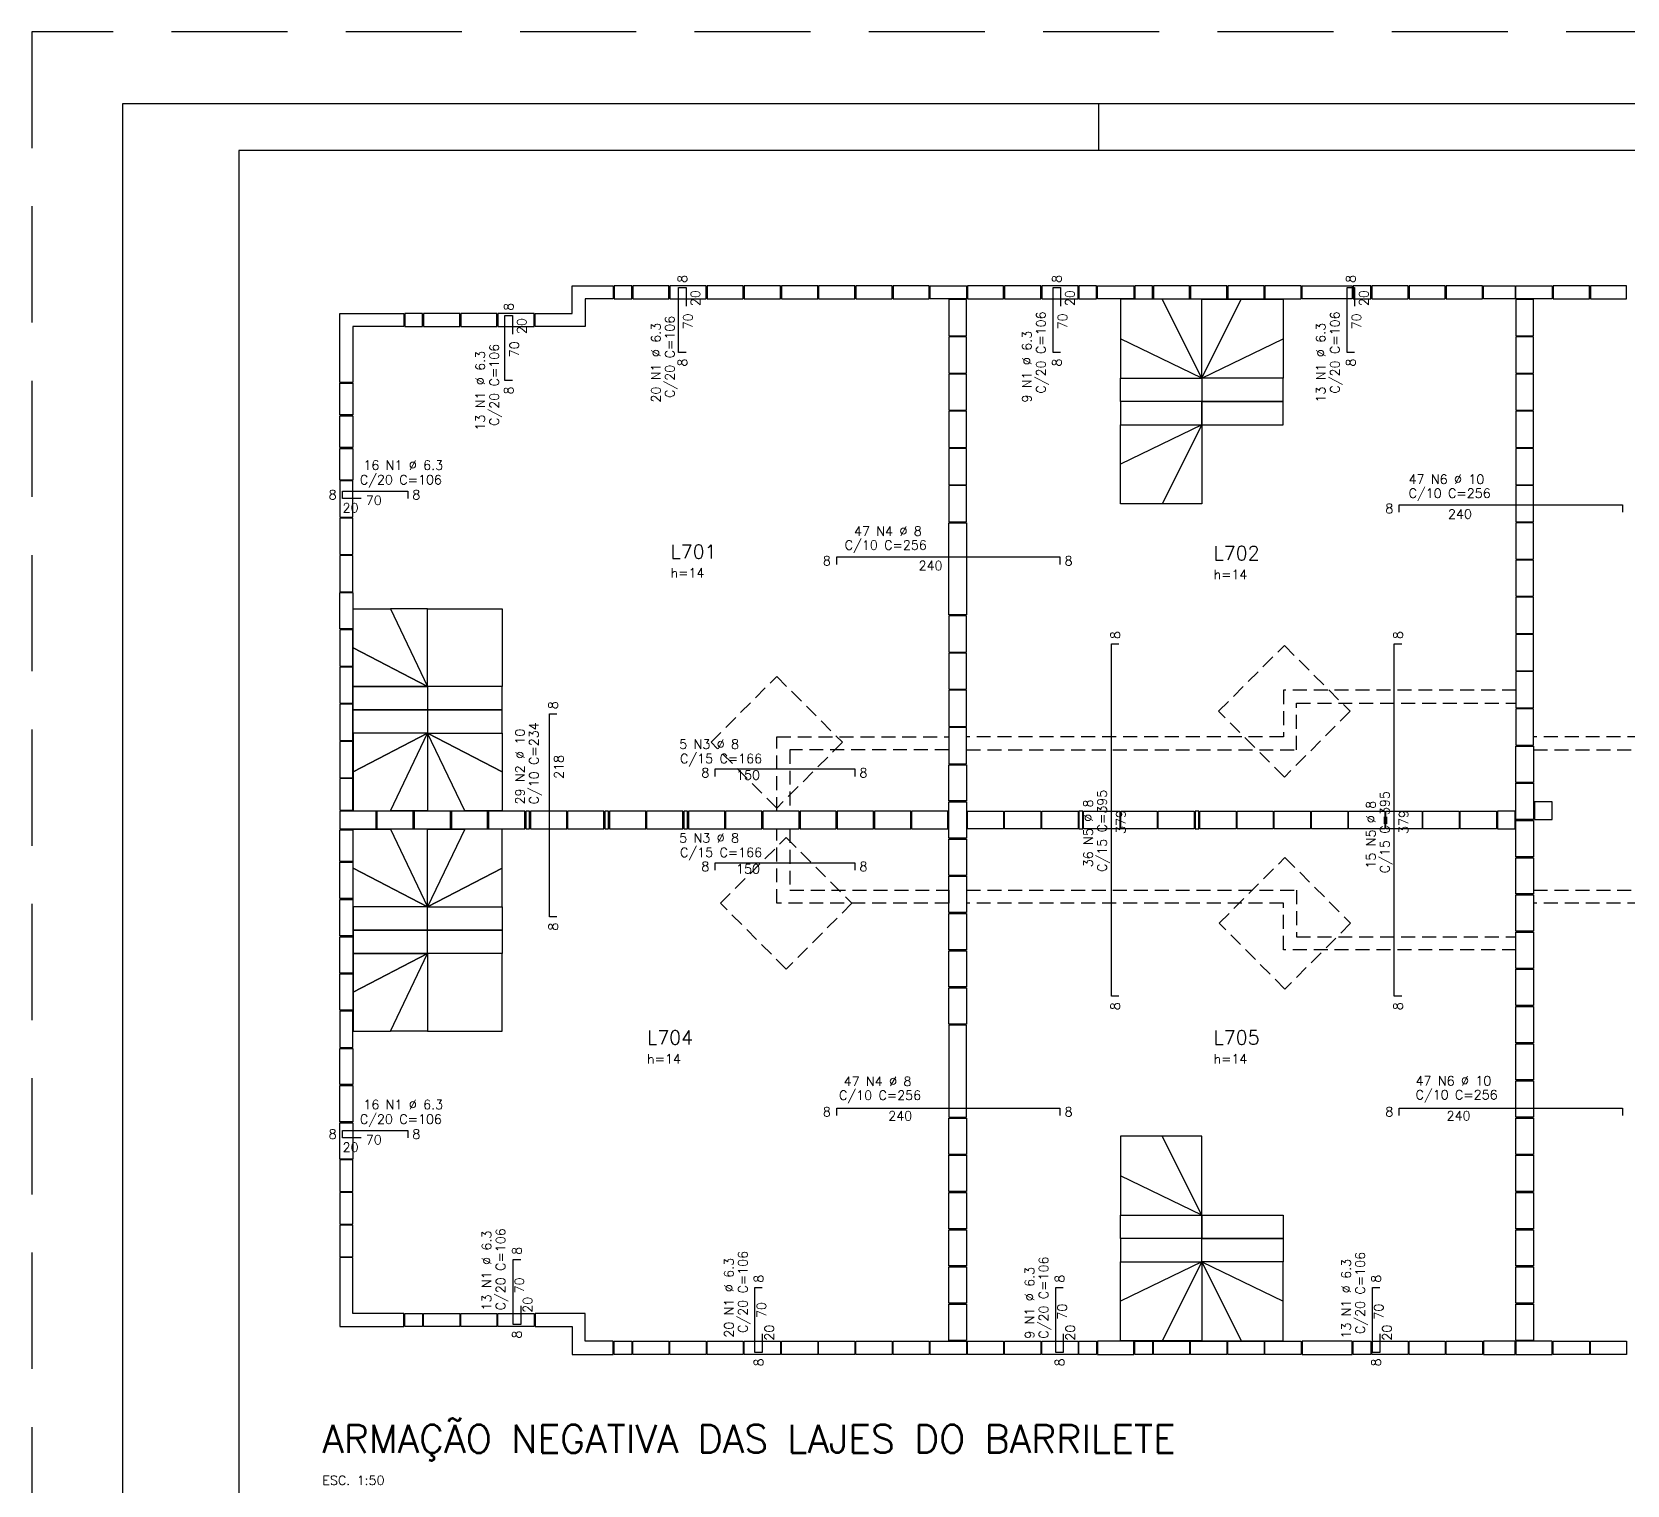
# Model space of a CAD drawing. Extents: x -1.9 to 86, y -1.5 to 61.
# Drawn here: x -1.95 to 32.36, y 29.7 to 60.95 of the extents above; entities that cross this region are included whole.
import ezdxf

# ---------------------------------------------------------------- set-up
doc = ezdxf.new("R2010")
doc.units = 0
doc.header["$MEASUREMENT"] = 0
doc.linetypes.add('ESTILO_TQS_0001', pattern=[0.45, 0.3, -0.15])
doc.linetypes.add('HIDDEN', pattern=[0.375, 0.25, -0.125])
doc.layers.get('0').update_dxf_attribs({"linetype": 'CONTINUOUS'})
doc.layers.get('Defpoints').update_dxf_attribs({"linetype": 'CONTINUOUS'})
for name, color, linetype in [('ARQ_FOLHA', 7, 'CONTINUOUS'), ('PENA_01', 1, 'CONTINUOUS'), ('PENA_02', 2, 'CONTINUOUS'), ('PENA_03', 3, 'CONTINUOUS'), ('PENA_05', 5, 'CONTINUOUS'), ('PENA_06', 6, 'CONTINUOUS'), ('PENA_09', 254, 'CONTINUOUS')]:
    doc.layers.add(name, color=color, linetype=linetype)
doc.styles.get("Standard").update_dxf_attribs({"font": 'ROMANS.SHX'})

# ---------------------------------------------------------------- blocks, each defined once
blk = doc.blocks.new('FOLHA A1 - 841 X 594')
at = {"layer": 'ARQ_FOLHA', "color": 1}
blk.add_line((-631, 584), (-631, 594), dxfattribs=at)
for points in [[(-841, 0), (0, 0), (0, 594), (-841, 594)], [(-816, 10), (-10, 10), (-10, 584), (-816, 584)]]:
    blk.add_lwpolyline(points, close=True, dxfattribs=at)
at = {"layer": 'Defpoints', "color": 8, "linetype": 'HIDDEN', "ltscale": 100}
blk.add_lwpolyline([(-860.5, 609.5), (-860.5, -15.5), (19.5, -15.5), (19.5, 609.5)], close=True, dxfattribs=at)
blk = doc.blocks.new('*U24')
blk.add_blockref('FOLHA A1 - 841 X 594', (0, 0))

msp = doc.modelspace()

# ---------------------------------------------------------------- linework, layer by layer
at = {"layer": 'PENA_01', "linetype": 'Continuous'}
for points in [[(10.573, 55.216), (10.953, 55.216), (10.953, 55.496), (10.573, 55.496), (10.573, 55.216)], [(10.973, 55.216), (11.753, 55.216), (11.753, 55.496), (10.973, 55.496), (10.973, 55.216)], [(11.773, 55.216), (12.553, 55.216), (12.553, 55.496), (11.773, 55.496), (11.773, 55.216)], [(12.573, 55.216), (13.353, 55.216), (13.353, 55.496), (12.573, 55.496), (12.573, 55.216)], [(13.373, 55.216), (14.153, 55.216), (14.153, 55.496), (13.373, 55.496), (13.373, 55.216)], [(14.173, 55.216), (14.953, 55.216), (14.953, 55.496), (14.173, 55.496), (14.173, 55.216)], [(14.973, 55.216), (15.753, 55.216), (15.753, 55.496), (14.973, 55.496), (14.973, 55.216)], [(15.773, 55.216), (16.553, 55.216), (16.553, 55.496), (15.773, 55.496), (15.773, 55.216)], [(16.573, 55.216), (17.353, 55.216), (17.353, 55.496), (16.573, 55.496), (16.573, 55.216)], [(18.173, 55.216), (18.953, 55.216), (18.953, 55.496), (18.173, 55.496), (18.173, 55.216)], [(18.973, 55.216), (19.753, 55.216), (19.753, 55.496), (18.973, 55.496), (18.973, 55.216)], [(19.773, 55.216), (20.553, 55.216), (20.553, 55.496), (19.773, 55.496), (19.773, 55.216)], [(20.573, 55.216), (20.953, 55.216), (20.953, 55.496), (20.573, 55.496), (20.573, 55.216)], [(21.773, 55.216), (22.153, 55.216), (22.153, 55.496), (21.773, 55.496), (21.773, 55.216)], [(22.173, 55.216), (22.953, 55.216), (22.953, 55.496), (22.173, 55.496), (22.173, 55.216)], [(22.973, 55.216), (23.753, 55.216), (23.753, 55.496), (22.973, 55.496), (22.973, 55.216)], [(23.773, 55.216), (24.553, 55.216), (24.553, 55.496), (23.773, 55.496), (23.773, 55.216)], [(24.573, 55.216), (25.353, 55.216), (25.353, 55.496), (24.573, 55.496), (24.573, 55.216)], [(26.473, 55.216), (26.853, 55.216), (26.853, 55.496), (26.473, 55.496), (26.473, 55.216)], [(26.873, 55.216), (27.653, 55.216), (27.653, 55.496), (26.873, 55.496), (26.873, 55.216)], [(27.673, 55.216), (28.453, 55.216), (28.453, 55.496), (27.673, 55.496), (27.673, 55.216)], [(28.473, 55.216), (29.253, 55.216), (29.253, 55.496), (28.473, 55.496), (28.473, 55.216)], [(30.753, 55.216), (29.973, 55.216), (29.973, 55.496), (30.753, 55.496), (30.753, 55.216)], [(30.773, 55.216), (31.553, 55.216), (31.553, 55.496), (30.773, 55.496), (30.773, 55.216)], [(31.573, 55.216), (32.353, 55.216), (32.353, 55.496), (31.573, 55.496), (31.573, 55.216)], [(17.773, 55.196), (17.773, 54.416), (18.153, 54.416), (18.153, 55.196), (17.773, 55.196)], [(29.973, 55.196), (29.973, 54.416), (30.353, 54.416), (30.353, 55.196), (29.973, 55.196)], [(6.073, 54.616), (6.453, 54.616), (6.453, 54.896), (6.073, 54.896), (6.073, 54.616)], [(6.473, 54.616), (7.253, 54.616), (7.253, 54.896), (6.473, 54.896), (6.473, 54.616)], [(7.273, 54.616), (8.053, 54.616), (8.053, 54.896), (7.273, 54.896), (7.273, 54.616)], [(8.073, 54.616), (8.853, 54.616), (8.853, 54.896), (8.073, 54.896), (8.073, 54.616)], [(17.773, 54.396), (17.773, 53.616), (18.153, 53.616), (18.153, 54.396), (17.773, 54.396)], [(29.973, 54.396), (29.973, 53.616), (30.353, 53.616), (30.353, 54.396), (29.973, 54.396)], [(17.773, 53.596), (17.773, 52.816), (18.153, 52.816), (18.153, 53.596), (17.773, 53.596)], [(29.973, 53.596), (29.973, 52.816), (30.353, 52.816), (30.353, 53.596), (29.973, 53.596)], [(4.953, 53.396), (4.953, 52.716), (4.673, 52.716), (4.673, 53.396), (4.953, 53.396)], [(4.953, 52.696), (4.953, 52.016), (4.673, 52.016), (4.673, 52.696), (4.953, 52.696)], [(17.773, 52.796), (17.773, 52.016), (18.153, 52.016), (18.153, 52.796), (17.773, 52.796)], [(29.973, 52.796), (29.973, 52.016), (30.353, 52.016), (30.353, 52.796), (29.973, 52.796)], [(4.953, 51.996), (4.953, 51.316), (4.673, 51.316), (4.673, 51.996), (4.953, 51.996)], [(17.773, 51.996), (17.773, 51.216), (18.153, 51.216), (18.153, 51.996), (17.773, 51.996)], [(29.973, 51.996), (29.973, 51.216), (30.353, 51.216), (30.353, 51.996), (29.973, 51.996)], [(4.673, 51.296), (4.673, 50.516), (4.953, 50.516), (4.953, 51.296), (4.673, 51.296)], [(17.773, 51.196), (17.773, 50.416), (18.153, 50.416), (18.153, 51.196), (17.773, 51.196)], [(29.973, 51.196), (29.973, 50.416), (30.353, 50.416), (30.353, 51.196), (29.973, 51.196)], [(4.673, 50.496), (4.673, 49.716), (4.953, 49.716), (4.953, 50.496), (4.673, 50.496)], [(29.973, 50.396), (29.973, 49.616), (30.353, 49.616), (30.353, 50.396), (29.973, 50.396)], [(4.673, 49.696), (4.673, 48.916), (4.953, 48.916), (4.953, 49.696), (4.673, 49.696)], [(29.973, 49.596), (29.973, 48.816), (30.353, 48.816), (30.353, 49.596), (29.973, 49.596)], [(29.973, 48.796), (29.973, 48.016), (30.353, 48.016), (30.353, 48.796), (29.973, 48.796)], [(17.773, 48.396), (17.773, 47.616), (18.153, 47.616), (18.153, 48.396), (17.773, 48.396)], [(4.673, 48.096), (4.673, 47.316), (4.953, 47.316), (4.953, 48.096), (4.673, 48.096)], [(29.973, 47.996), (29.973, 47.216), (30.353, 47.216), (30.353, 47.996), (29.973, 47.996)], [(17.773, 47.596), (17.773, 46.816), (18.153, 46.816), (18.153, 47.596), (17.773, 47.596)], [(4.673, 47.296), (4.673, 46.516), (4.953, 46.516), (4.953, 47.296), (4.673, 47.296)], [(29.973, 47.196), (29.973, 46.416), (30.353, 46.416), (30.353, 47.196), (29.973, 47.196)], [(17.773, 46.796), (17.773, 46.016), (18.153, 46.016), (18.153, 46.796), (17.773, 46.796)], [(4.673, 46.496), (4.673, 45.716), (4.953, 45.716), (4.953, 46.496), (4.673, 46.496)], [(29.973, 46.396), (29.973, 45.616), (30.353, 45.616), (30.353, 46.396), (29.973, 46.396)], [(17.773, 45.996), (17.773, 45.216), (18.153, 45.216), (18.153, 45.996), (17.773, 45.996)], [(4.673, 45.696), (4.673, 44.916), (4.953, 44.916), (4.953, 45.696), (4.673, 45.696)], [(4.673, 44.896), (4.673, 44.216), (4.953, 44.216), (4.953, 44.896), (4.673, 44.896)], [(4.673, 43.816), (5.453, 43.816), (5.453, 44.196), (4.673, 44.196), (4.673, 43.816)], [(5.473, 43.816), (6.253, 43.816), (6.253, 44.196), (5.473, 44.196), (5.473, 43.816)], [(6.273, 43.816), (7.053, 43.816), (7.053, 44.196), (6.273, 44.196), (6.273, 43.816)], [(7.073, 43.816), (7.853, 43.816), (7.853, 44.196), (7.073, 44.196), (7.073, 43.816)], [(7.873, 43.816), (8.653, 43.816), (8.653, 44.196), (7.873, 44.196), (7.873, 43.816)], [(8.753, 44.196), (8.673, 44.196), (8.673, 43.816), (8.753, 43.816), (8.753, 44.196)], [(8.773, 43.816), (9.553, 43.816), (9.553, 44.196), (8.773, 44.196), (8.773, 43.816)], [(9.573, 43.816), (10.353, 43.816), (10.353, 44.196), (9.573, 44.196), (9.573, 43.816)], [(10.453, 44.196), (10.373, 44.196), (10.373, 43.816), (10.453, 43.816), (10.453, 44.196)], [(10.473, 43.816), (11.253, 43.816), (11.253, 44.196), (10.473, 44.196), (10.473, 43.816)], [(11.273, 43.816), (12.053, 43.816), (12.053, 44.196), (11.273, 44.196), (11.273, 43.816)], [(12.153, 44.196), (12.073, 44.196), (12.073, 43.816), (12.153, 43.816), (12.153, 44.196)], [(12.173, 43.816), (12.953, 43.816), (12.953, 44.196), (12.173, 44.196), (12.173, 43.816)], [(12.973, 43.816), (13.753, 43.816), (13.753, 44.196), (12.973, 44.196), (12.973, 43.816)], [(13.773, 43.816), (14.553, 43.816), (14.553, 44.196), (13.773, 44.196), (13.773, 43.816)], [(4.673, 43.117), (4.673, 43.797), (4.953, 43.797), (4.953, 43.117), (4.673, 43.117)], [(4.673, 42.316), (4.673, 43.096), (4.953, 43.096), (4.953, 42.316), (4.673, 42.316)], [(4.673, 41.516), (4.673, 42.296), (4.953, 42.296), (4.953, 41.516), (4.673, 41.516)], [(29.973, 41.616), (29.973, 42.396), (30.353, 42.396), (30.353, 41.616), (29.973, 41.616)], [(17.773, 41.216), (17.773, 41.996), (18.153, 41.996), (18.153, 41.216), (17.773, 41.216)], [(29.973, 40.816), (29.973, 41.596), (30.353, 41.596), (30.353, 40.816), (29.973, 40.816)], [(4.673, 40.716), (4.673, 41.496), (4.953, 41.496), (4.953, 40.716), (4.673, 40.716)], [(17.773, 40.416), (17.773, 41.196), (18.153, 41.196), (18.153, 40.416), (17.773, 40.416)], [(4.673, 39.916), (4.673, 40.696), (4.953, 40.696), (4.953, 39.916), (4.673, 39.916)], [(29.973, 40.016), (29.973, 40.796), (30.353, 40.796), (30.353, 40.016), (29.973, 40.016)], [(17.773, 39.616), (17.773, 40.396), (18.153, 40.396), (18.153, 39.616), (17.773, 39.616)], [(29.973, 39.216), (29.973, 39.996), (30.353, 39.996), (30.353, 39.216), (29.973, 39.216)], [(29.973, 38.416), (29.973, 39.196), (30.353, 39.196), (30.353, 38.416), (29.973, 38.416)], [(4.673, 38.316), (4.673, 39.096), (4.953, 39.096), (4.953, 38.316), (4.673, 38.316)], [(4.673, 37.516), (4.673, 38.296), (4.953, 38.296), (4.953, 37.516), (4.673, 37.516)], [(29.973, 37.616), (29.973, 38.396), (30.353, 38.396), (30.353, 37.616), (29.973, 37.616)], [(4.673, 36.716), (4.673, 37.496), (4.953, 37.496), (4.953, 36.716), (4.673, 36.716)], [(17.773, 36.816), (17.773, 37.596), (18.153, 37.596), (18.153, 36.816), (17.773, 36.816)], [(29.973, 36.816), (29.973, 37.596), (30.353, 37.596), (30.353, 36.816), (29.973, 36.816)], [(17.773, 36.016), (17.773, 36.796), (18.153, 36.796), (18.153, 36.016), (17.773, 36.016)], [(29.973, 36.016), (29.973, 36.796), (30.353, 36.796), (30.353, 36.016), (29.973, 36.016)], [(4.953, 36.016), (4.953, 36.696), (4.673, 36.696), (4.673, 36.016), (4.953, 36.016)], [(4.953, 35.316), (4.953, 35.996), (4.673, 35.996), (4.673, 35.316), (4.953, 35.316)], [(17.773, 35.216), (17.773, 35.996), (18.153, 35.996), (18.153, 35.216), (17.773, 35.216)], [(29.973, 35.216), (29.973, 35.996), (30.353, 35.996), (30.353, 35.216), (29.973, 35.216)], [(4.953, 34.616), (4.953, 35.296), (4.673, 35.296), (4.673, 34.616), (4.953, 34.616)], [(17.773, 34.416), (17.773, 35.196), (18.153, 35.196), (18.153, 34.416), (17.773, 34.416)], [(29.973, 34.416), (29.973, 35.196), (30.353, 35.196), (30.353, 34.416), (29.973, 34.416)], [(17.773, 33.616), (17.773, 34.396), (18.153, 34.396), (18.153, 33.616), (17.773, 33.616)], [(29.973, 33.616), (29.973, 34.396), (30.353, 34.396), (30.353, 33.616), (29.973, 33.616)], [(6.073, 33.396), (6.453, 33.396), (6.453, 33.116), (6.073, 33.116), (6.073, 33.396)], [(6.473, 33.396), (7.253, 33.396), (7.253, 33.116), (6.473, 33.116), (6.473, 33.396)], [(7.273, 33.396), (8.053, 33.396), (8.053, 33.116), (7.273, 33.116), (7.273, 33.396)], [(8.073, 33.396), (8.853, 33.396), (8.853, 33.116), (8.073, 33.116), (8.073, 33.396)], [(17.773, 32.816), (17.773, 33.596), (18.153, 33.596), (18.153, 32.816), (17.773, 32.816)], [(29.973, 32.816), (29.973, 33.596), (30.353, 33.596), (30.353, 32.816), (29.973, 32.816)], [(10.573, 32.796), (10.953, 32.796), (10.953, 32.516), (10.573, 32.516), (10.573, 32.796)], [(10.973, 32.796), (11.753, 32.796), (11.753, 32.516), (10.973, 32.516), (10.973, 32.796)], [(11.773, 32.796), (12.553, 32.796), (12.553, 32.516), (11.773, 32.516), (11.773, 32.796)], [(12.573, 32.796), (13.353, 32.796), (13.353, 32.516), (12.573, 32.516), (12.573, 32.796)], [(13.373, 32.796), (14.153, 32.796), (14.153, 32.516), (13.373, 32.516), (13.373, 32.796)], [(14.173, 32.796), (14.953, 32.796), (14.953, 32.516), (14.173, 32.516), (14.173, 32.796)], [(14.973, 32.796), (15.753, 32.796), (15.753, 32.516), (14.973, 32.516), (14.973, 32.796)], [(15.773, 32.796), (16.553, 32.796), (16.553, 32.516), (15.773, 32.516), (15.773, 32.796)], [(16.573, 32.796), (17.353, 32.796), (17.353, 32.516), (16.573, 32.516), (16.573, 32.796)], [(18.173, 32.796), (18.953, 32.796), (18.953, 32.516), (18.173, 32.516), (18.173, 32.796)], [(18.973, 32.796), (19.753, 32.796), (19.753, 32.516), (18.973, 32.516), (18.973, 32.796)], [(19.773, 32.796), (20.553, 32.796), (20.553, 32.516), (19.773, 32.516), (19.773, 32.796)], [(20.573, 32.796), (20.953, 32.796), (20.953, 32.516), (20.573, 32.516), (20.573, 32.796)], [(21.773, 32.796), (22.153, 32.796), (22.153, 32.516), (21.773, 32.516), (21.773, 32.796)], [(22.173, 32.796), (22.953, 32.796), (22.953, 32.516), (22.173, 32.516), (22.173, 32.796)], [(22.973, 32.796), (23.753, 32.796), (23.753, 32.516), (22.973, 32.516), (22.973, 32.796)], [(23.773, 32.796), (24.553, 32.796), (24.553, 32.516), (23.773, 32.516), (23.773, 32.796)], [(24.573, 32.796), (25.353, 32.796), (25.353, 32.516), (24.573, 32.516), (24.573, 32.796)], [(26.473, 32.796), (26.853, 32.796), (26.853, 32.516), (26.473, 32.516), (26.473, 32.796)], [(26.873, 32.796), (27.653, 32.796), (27.653, 32.516), (26.873, 32.516), (26.873, 32.796)], [(27.673, 32.796), (28.453, 32.796), (28.453, 32.516), (27.673, 32.516), (27.673, 32.796)], [(28.473, 32.796), (29.253, 32.796), (29.253, 32.516), (28.473, 32.516), (28.473, 32.796)], [(30.753, 32.796), (29.973, 32.796), (29.973, 32.516), (30.753, 32.516), (30.753, 32.796)], [(30.773, 32.796), (31.553, 32.796), (31.553, 32.516), (30.773, 32.516), (30.773, 32.796)], [(31.573, 32.796), (32.353, 32.796), (32.353, 32.516), (31.573, 32.516), (31.573, 32.796)]]:
    msp.add_lwpolyline(points, dxfattribs=at)
at = {"layer": 'PENA_01', "linetype": 'ESTILO_TQS_0001'}
for points in [[(23.576, 46.345), (24.991, 47.759), (26.405, 46.345), (24.991, 44.93), (23.576, 46.345)], [(12.658, 45.678), (14.072, 47.092), (15.486, 45.678), (14.072, 44.264), (12.658, 45.678)], [(29.973, 46.796), (24.973, 46.796), (24.973, 45.796), (18.153, 45.796)], [(30.353, 45.516), (37.453, 45.516), (37.453, 46.516), (42.173, 46.516), (42.173, 46.796), (37.173, 46.796), (37.173, 45.796), (30.353, 45.796)], [(18.153, 45.516), (25.253, 45.516), (25.253, 46.516), (29.973, 46.516)], [(14.073, 44.196), (14.073, 45.796), (17.773, 45.796), (17.773, 45.516), (14.353, 45.516), (14.353, 44.196)], [(12.861, 42.215), (14.275, 43.629), (15.69, 42.215), (14.275, 40.801), (12.861, 42.215)], [(14.353, 43.816), (14.353, 42.496), (17.773, 42.496), (17.773, 42.216), (14.073, 42.216), (14.073, 43.816)], [(23.589, 41.786), (25.003, 43.2), (26.417, 41.786), (25.003, 40.372), (23.589, 41.786)], [(18.153, 42.496), (25.253, 42.496), (25.253, 41.496), (29.973, 41.496)], [(29.973, 41.216), (24.973, 41.216), (24.973, 42.216), (18.153, 42.216)], [(30.353, 42.496), (37.453, 42.496), (37.453, 41.496), (42.173, 41.496)], [(42.173, 41.216), (37.173, 41.216), (37.173, 42.216), (30.353, 42.216)]]:
    msp.add_lwpolyline(points, dxfattribs=at)
at = {"layer": 'PENA_02', "linetype": 'Continuous'}
for points in [[(8.873, 54.896), (9.673, 54.896), (9.673, 55.496), (10.553, 55.496), (10.553, 55.216), (9.953, 55.216), (9.953, 54.616), (8.873, 54.616), (8.873, 54.896)], [(17.373, 55.496), (18.153, 55.496), (18.153, 55.216), (17.373, 55.216), (17.373, 55.496)], [(20.973, 55.496), (21.753, 55.496), (21.753, 55.216), (20.973, 55.216), (20.973, 55.496)], [(25.373, 55.496), (26.453, 55.496), (26.453, 55.216), (25.373, 55.216), (25.373, 55.496)], [(29.273, 55.496), (29.953, 55.496), (29.953, 55.216), (29.273, 55.216), (29.273, 55.496)], [(4.673, 54.896), (6.053, 54.896), (6.053, 54.616), (4.953, 54.616), (4.953, 53.416), (4.673, 53.416), (4.673, 54.896)], [(17.773, 48.416), (17.773, 50.396), (18.153, 50.396), (18.153, 48.416), (17.773, 48.416)], [(4.673, 48.116), (4.673, 48.896), (4.953, 48.896), (4.953, 48.116), (4.673, 48.116)], [(4.673, 39.896), (4.673, 39.116), (4.953, 39.116), (4.953, 39.896), (4.673, 39.896)], [(17.773, 39.596), (17.773, 37.616), (18.153, 37.616), (18.153, 39.596), (17.773, 39.596)], [(4.673, 33.116), (6.053, 33.116), (6.053, 33.396), (4.953, 33.396), (4.953, 34.596), (4.673, 34.596), (4.673, 33.116)], [(8.873, 33.116), (9.673, 33.116), (9.673, 32.516), (10.553, 32.516), (10.553, 32.796), (9.953, 32.796), (9.953, 33.396), (8.873, 33.396), (8.873, 33.116)], [(17.373, 32.796), (18.153, 32.796), (18.153, 32.516), (17.373, 32.516), (17.373, 32.796)], [(20.973, 32.516), (21.753, 32.516), (21.753, 32.796), (20.973, 32.796), (20.973, 32.516)], [(25.373, 32.516), (26.453, 32.516), (26.453, 32.796), (25.373, 32.796), (25.373, 32.516)], [(29.273, 32.516), (29.953, 32.516), (29.953, 32.796), (29.273, 32.796), (29.273, 32.516)]]:
    msp.add_lwpolyline(points, dxfattribs=at)
at = {"layer": 'PENA_03', "linetype": 'Continuous'}
for points in [[(21.463, 53.506), (23.213, 53.506), (23.213, 55.206), (21.463, 55.206), (21.463, 53.506)], [(23.213, 53.506), (22.363, 55.206)], [(23.213, 53.506), (24.063, 55.206)], [(24.963, 53.506), (23.213, 53.506), (23.213, 55.206), (24.963, 55.206), (24.963, 53.506)], [(23.213, 53.506), (21.463, 54.356)], [(23.213, 53.506), (24.963, 54.356)], [(23.213, 53.006), (21.463, 53.006), (21.463, 53.506), (23.213, 53.506), (23.213, 53.006)], [(23.213, 53.006), (24.963, 53.006), (24.963, 53.506), (23.213, 53.506), (23.213, 53.006)], [(21.463, 52.506), (23.213, 52.506), (23.213, 53.006), (21.463, 53.006), (21.463, 52.506)], [(23.213, 52.506), (24.963, 52.506), (24.963, 53.006), (23.213, 53.006), (23.213, 52.506)], [(23.213, 52.506), (21.463, 51.656)], [(21.463, 52.506), (23.213, 52.506), (23.213, 50.806), (21.463, 50.806), (21.463, 52.506)], [(23.213, 52.506), (22.363, 50.806)], [(6.563, 46.876), (4.963, 47.711), (4.963, 48.546), (5.763, 48.546), (6.563, 46.876)], [(6.563, 46.876), (6.563, 48.546), (5.763, 48.546), (6.563, 46.876)], [(8.163, 46.876), (6.563, 46.876), (6.563, 48.546), (8.163, 48.546), (8.163, 46.876)], [(6.563, 46.876), (4.963, 46.876), (4.963, 47.711), (6.563, 46.876)], [(6.563, 46.376), (4.963, 46.376), (4.963, 46.876), (6.563, 46.876), (6.563, 46.376)], [(6.563, 46.376), (8.163, 46.376), (8.163, 46.876), (6.563, 46.876), (6.563, 46.376)], [(6.563, 45.876), (4.963, 45.876), (4.963, 46.376), (6.563, 46.376), (6.563, 45.876)], [(6.563, 45.876), (8.163, 45.876), (8.163, 46.376), (6.563, 46.376), (6.563, 45.876)], [(6.563, 45.876), (4.963, 45.041), (4.963, 44.206), (5.763, 44.206), (6.563, 45.876)], [(6.563, 45.876), (4.963, 45.876), (4.963, 45.041), (6.563, 45.876)], [(6.563, 45.876), (6.563, 44.206), (5.763, 44.206), (6.563, 45.876)], [(6.563, 45.876), (8.163, 45.041), (8.163, 44.206), (7.363, 44.206), (6.563, 45.876)], [(6.563, 45.876), (8.163, 45.876), (8.163, 45.041), (6.563, 45.876)], [(6.563, 45.876), (6.563, 44.206), (7.363, 44.206), (6.563, 45.876)], [(6.563, 42.136), (4.963, 42.971), (4.963, 43.806), (5.763, 43.806), (6.563, 42.136)], [(6.563, 42.136), (6.563, 43.806), (5.763, 43.806), (6.563, 42.136)], [(6.563, 42.136), (8.163, 42.971), (8.163, 43.806), (7.363, 43.806), (6.563, 42.136)], [(6.563, 42.136), (6.563, 43.806), (7.363, 43.806), (6.563, 42.136)], [(6.563, 42.136), (4.963, 42.136), (4.963, 42.971), (6.563, 42.136)], [(6.563, 42.136), (8.163, 42.136), (8.163, 42.971), (6.563, 42.136)], [(6.563, 42.136), (4.963, 42.136), (4.963, 41.636), (6.563, 41.636), (6.563, 42.136)], [(6.563, 42.136), (8.163, 42.136), (8.163, 41.636), (6.563, 41.636), (6.563, 42.136)], [(6.563, 41.636), (4.963, 41.636), (4.963, 41.136), (6.563, 41.136), (6.563, 41.636)], [(6.563, 41.636), (8.163, 41.636), (8.163, 41.136), (6.563, 41.136), (6.563, 41.636)], [(6.563, 41.136), (4.963, 41.136), (4.963, 40.301), (6.563, 41.136)], [(6.563, 41.136), (4.963, 40.301), (4.963, 39.466), (5.763, 39.466), (6.563, 41.136)], [(6.563, 41.136), (6.563, 39.466), (5.763, 39.466), (6.563, 41.136)], [(8.163, 41.136), (6.563, 41.136), (6.563, 39.466), (8.163, 39.466), (8.163, 41.136)], [(21.463, 35.506), (23.213, 35.506), (23.213, 37.206), (21.463, 37.206), (21.463, 35.506)], [(23.213, 35.506), (22.363, 37.206)], [(23.213, 35.506), (21.463, 36.356)], [(21.463, 35.506), (23.213, 35.506), (23.213, 35.006), (21.463, 35.006), (21.463, 35.506)], [(23.213, 35.506), (24.963, 35.506), (24.963, 35.006), (23.213, 35.006), (23.213, 35.506)], [(23.213, 35.006), (21.463, 35.006), (21.463, 34.506), (23.213, 34.506), (23.213, 35.006)], [(23.213, 35.006), (24.963, 35.006), (24.963, 34.506), (23.213, 34.506), (23.213, 35.006)], [(23.213, 34.506), (21.463, 33.656)], [(21.463, 34.506), (23.213, 34.506), (23.213, 32.806), (21.463, 32.806), (21.463, 34.506)], [(23.213, 34.506), (22.363, 32.806)], [(23.213, 34.506), (24.963, 33.656)], [(23.213, 34.506), (24.063, 32.806)], [(24.963, 34.506), (23.213, 34.506), (23.213, 32.806), (24.963, 32.806), (24.963, 34.506)]]:
    msp.add_lwpolyline(points, dxfattribs=at)
at = {"layer": 'PENA_05', "linetype": 'Continuous'}
for p, q in [((11.962, 54.056), (11.962, 55.456)), ((11.962, 55.456), (12.122, 55.456)), ((12.122, 55.456), (12.122, 55.056)), ((20.018, 54.056), (20.018, 55.456)), ((20.018, 55.456), (20.178, 55.456)), ((20.178, 55.456), (20.178, 55.056)), ((26.341, 54.056), (26.341, 55.456)), ((26.341, 55.456), (26.501, 55.456)), ((26.501, 55.456), (26.501, 55.056)), ((8.226, 53.456), (8.226, 54.856)), ((8.226, 54.856), (8.386, 54.856)), ((8.386, 54.856), (8.386, 54.456)), ((12.122, 54.056), (11.962, 54.056)), ((20.178, 54.056), (20.018, 54.056)), ((26.501, 54.056), (26.341, 54.056)), ((8.386, 53.456), (8.226, 53.456)), ((4.733, 50.92), (4.733, 51.08)), ((4.733, 51.08), (6.133, 51.08)), ((5.133, 50.92), (4.733, 50.92)), ((6.133, 51.08), (6.133, 50.92)), ((27.463, 50.625), (27.463, 50.785)), ((27.463, 50.785), (32.263, 50.785)), ((32.263, 50.785), (32.263, 50.625)), ((15.363, 49.502), (15.363, 49.662)), ((15.363, 49.662), (20.163, 49.662)), ((20.163, 49.662), (20.163, 49.502)), ((21.273, 40.216), (21.273, 47.796)), ((21.273, 47.796), (21.433, 47.796)), ((27.356, 40.216), (27.356, 47.796)), ((27.356, 47.796), (27.516, 47.796)), ((9.185, 41.926), (9.185, 46.286)), ((9.185, 46.286), (9.345, 46.286)), ((12.75, 44.943), (12.75, 45.103)), ((12.75, 45.103), (15.75, 45.103)), ((15.75, 45.103), (15.75, 44.943)), ((12.75, 42.926), (12.75, 43.086)), ((12.75, 43.086), (15.75, 43.086)), ((15.75, 43.086), (15.75, 42.926)), ((9.345, 41.926), (9.185, 41.926)), ((21.433, 40.216), (21.273, 40.216)), ((27.516, 40.216), (27.356, 40.216)), ((15.363, 37.653), (15.363, 37.813)), ((15.363, 37.813), (20.163, 37.813)), ((20.163, 37.813), (20.163, 37.653)), ((27.463, 37.653), (27.463, 37.813)), ((27.463, 37.813), (32.263, 37.813)), ((32.263, 37.813), (32.263, 37.653)), ((4.733, 37.17), (4.733, 37.33)), ((4.733, 37.33), (6.133, 37.33)), ((5.133, 37.17), (4.733, 37.17)), ((6.133, 37.33), (6.133, 37.17)), ((8.404, 33.156), (8.404, 34.556)), ((8.404, 34.556), (8.564, 34.556)), ((13.601, 32.556), (13.601, 33.956)), ((13.601, 33.956), (13.761, 33.956)), ((20.076, 32.556), (20.076, 33.956)), ((20.076, 33.956), (20.236, 33.956)), ((26.886, 32.556), (26.886, 33.956)), ((26.886, 33.956), (27.046, 33.956)), ((8.564, 33.556), (8.564, 33.156)), ((8.564, 33.156), (8.404, 33.156)), ((13.761, 32.956), (13.761, 32.556)), ((20.236, 32.956), (20.236, 32.556)), ((27.046, 32.956), (27.046, 32.556)), ((13.761, 32.556), (13.601, 32.556)), ((20.236, 32.556), (20.076, 32.556)), ((27.046, 32.556), (26.886, 32.556))]:
    msp.add_line(p, q, dxfattribs=at)
at = {"layer": 'PENA_09', "linetype": 'Continuous'}
for points in [[(29.973, 44.816), (29.973, 45.596), (30.353, 45.596), (30.353, 44.816), (29.973, 44.816)], [(17.773, 44.416), (17.773, 45.196), (18.153, 45.196), (18.153, 44.416), (17.773, 44.416)], [(29.973, 44.016), (29.973, 44.796), (30.353, 44.796), (30.353, 44.016), (29.973, 44.016)], [(17.773, 43.616), (17.773, 44.396), (18.153, 44.396), (18.153, 43.616), (17.773, 43.616)], [(30.373, 44.016), (30.753, 44.016), (30.753, 44.396), (30.373, 44.396), (30.373, 44.016)], [(14.573, 43.816), (15.353, 43.816), (15.353, 44.196), (14.573, 44.196), (14.573, 43.816)], [(15.373, 43.816), (16.153, 43.816), (16.153, 44.196), (15.373, 44.196), (15.373, 43.816)], [(16.173, 43.816), (16.953, 43.816), (16.953, 44.196), (16.173, 44.196), (16.173, 43.816)], [(16.973, 43.816), (17.753, 43.816), (17.753, 44.196), (16.973, 44.196), (16.973, 43.816)], [(18.953, 43.816), (18.173, 43.816), (18.173, 44.196), (18.953, 44.196), (18.953, 43.816)], [(19.753, 43.816), (18.973, 43.816), (18.973, 44.196), (19.753, 44.196), (19.753, 43.816)], [(20.553, 43.816), (19.773, 43.816), (19.773, 44.196), (20.553, 44.196), (20.553, 43.816)], [(20.653, 44.196), (20.573, 44.196), (20.573, 43.816), (20.653, 43.816), (20.653, 44.196)], [(21.453, 43.816), (20.673, 43.816), (20.673, 44.196), (21.453, 44.196), (21.453, 43.816)], [(22.253, 43.816), (21.473, 43.816), (21.473, 44.196), (22.253, 44.196), (22.253, 43.816)], [(23.053, 43.816), (22.273, 43.816), (22.273, 44.196), (23.053, 44.196), (23.053, 43.816)], [(23.153, 44.196), (23.073, 44.196), (23.073, 43.816), (23.153, 43.816), (23.153, 44.196)], [(23.953, 43.816), (23.173, 43.816), (23.173, 44.196), (23.953, 44.196), (23.953, 43.816)], [(24.753, 43.816), (23.973, 43.816), (23.973, 44.196), (24.753, 44.196), (24.753, 43.816)], [(25.553, 43.816), (24.773, 43.816), (24.773, 44.196), (25.553, 44.196), (25.553, 43.816)], [(26.353, 43.816), (25.573, 43.816), (25.573, 44.196), (26.353, 44.196), (26.353, 43.816)], [(27.153, 43.816), (26.373, 43.816), (26.373, 44.196), (27.153, 44.196), (27.153, 43.816)], [(27.953, 43.816), (27.173, 43.816), (27.173, 44.196), (27.953, 44.196), (27.953, 43.816)], [(28.753, 43.816), (27.973, 43.816), (27.973, 44.196), (28.753, 44.196), (28.753, 43.816)], [(29.553, 43.816), (28.773, 43.816), (28.773, 44.196), (29.553, 44.196), (29.553, 43.816)], [(29.573, 43.816), (29.953, 43.816), (29.953, 44.196), (29.573, 44.196), (29.573, 43.816)], [(29.973, 43.216), (29.973, 43.996), (30.353, 43.996), (30.353, 43.216), (29.973, 43.216)], [(17.773, 42.816), (17.773, 43.596), (18.153, 43.596), (18.153, 42.816), (17.773, 42.816)], [(29.973, 42.416), (29.973, 43.196), (30.353, 43.196), (30.353, 42.416), (29.973, 42.416)], [(17.773, 42.016), (17.773, 42.796), (18.153, 42.796), (18.153, 42.016), (17.773, 42.016)]]:
    msp.add_lwpolyline(points, dxfattribs=at)

# ---------------------------------------------------------------- block references
at = {"xscale": 0.09999999999999938, "yscale": 0.09999999999999938, "zscale": 0.09999999999999938}
msp.add_blockref('*U24', (84.1, 0.003), dxfattribs=at)

# ---------------------------------------------------------------- texts
at = {"layer": 'PENA_03', "linetype": 'Continuous'}
for s, p in [('8', (12.142, 55.556)), ('8', (20.198, 55.556)), ('8', (26.521, 55.556)), ('20', (12.422, 55.056)), ('20', (20.478, 55.056)), ('20', (26.801, 55.056)), ('8', (8.406, 54.956)), ('C/20 C=106', (19.855, 53.176)), ('C/20 C=106', (26.178, 53.176)), ('20', (8.686, 54.456)), ('20 N1 %%c 6.3', (11.572, 52.983)), ('C/20 C=106', (11.872, 53.083)), ('70', (12.262, 54.556)), ('70', (20.318, 54.556)), ('13 N1 %%c 6.3', (25.873, 52.982)), ('70', (26.641, 54.556)), ('C/20 C=106', (8.095, 52.48)), ('70', (8.526, 53.956)), ('9 N1 %%c 6.3', (19.551, 52.982)), ('13 N1 %%c 6.3', (7.795, 52.38)), ('8', (12.142, 53.756)), ('8', (20.198, 53.756)), ('8', (26.521, 53.756)), ('8', (8.406, 53.156)), ('8', (21.453, 47.896)), ('8', (27.536, 47.896)), ('8', (9.362, 46.388)), ('C/10 C=234', (8.949, 44.341)), ('29 N2 %%c 10', (8.649, 44.341)), ('218', (9.485, 44.89)), ('C/15 C=395', (21.17, 42.89)), ('36 N5 %%c 8', (20.87, 42.99)), ('15 N5 %%c 8', (26.952, 42.96)), ('C/15 C=395', (27.252, 42.86)), ('379', (21.573, 43.706)), ('379', (27.656, 43.706)), ('8', (9.365, 41.626)), ('8', (21.453, 39.916)), ('8', (27.536, 39.916)), ('13 N1 %%c 6.3', (7.931, 33.461)), ('C/20 C=106', (8.231, 33.461)), ('8', (8.584, 34.656)), ('C/20 C=106', (13.443, 32.976)), ('C/20 C=106', (26.721, 32.953)), ('20 N1 %%c 6.3', (13.143, 32.876)), ('9 N1 %%c 6.3', (19.611, 32.853)), ('C/20 C=106', (19.911, 32.853)), ('13 N1 %%c 6.3', (26.421, 32.853)), ('70', (8.635, 33.827)), ('8', (13.781, 34.056)), ('8', (20.256, 34.056)), ('8', (27.066, 34.056)), ('20', (8.813, 33.411)), ('70', (13.843, 33.296)), ('70', (20.311, 33.262)), ('70', (27.121, 33.262)), ('8', (8.584, 32.856)), ('20', (14.011, 32.811)), ('20', (20.486, 32.811)), ('20', (27.296, 32.811)), ('8', (13.781, 32.256)), ('8', (20.256, 32.256)), ('8', (27.066, 32.256))]:
    msp.add_text(s, height=0.2, rotation=90, dxfattribs=at).set_placement(p)
for s, height, p in [('16 N1 %%c 6.3', 0.2, (5.181, 51.537)), ('C/20 C=106', 0.2, (5.104, 51.224)), ('47 N6 %%c 10', 0.2, (27.663, 51.233)), ('C/10 C=256', 0.2, (27.663, 50.933)), ('8', 0.2, (4.433, 50.9)), ('20', 0.2, (4.733, 50.62)), ('70', 0.2, (5.233, 50.78)), ('8', 0.2, (6.233, 50.9)), ('8', 0.2, (27.163, 50.605)), ('240', 0.2, (28.511, 50.484)), ('47 N4 %%c 8', 0.2, (15.734, 50.118)), ('L701', 0.3, (11.788, 49.626)), ('C/10 C=256', 0.2, (15.534, 49.818)), ('L702', 0.3, (23.468, 49.593)), ('h=14', 0.2, (11.788, 49.218)), ('8', 0.2, (15.063, 49.482)), ('240', 0.2, (17.123, 49.376)), ('8', 0.2, (20.263, 49.482)), ('h=14', 0.2, (23.468, 49.185)), ('5 N3 %%c 8', 0.2, (11.975, 45.536)), ('C/15 C=166', 0.2, (11.992, 45.226)), ('8', 0.2, (12.45, 44.923)), ('150', 0.2, (13.197, 44.872)), ('8', 0.2, (15.85, 44.923)), ('5 N3 %%c 8', 0.2, (11.975, 43.519)), ('C/15 C=166', 0.2, (11.992, 43.209)), ('8', 0.2, (12.45, 42.906)), ('150', 0.2, (13.197, 42.855)), ('8', 0.2, (15.85, 42.906)), ('L704', 0.3, (11.282, 39.177)), ('L705', 0.3, (23.468, 39.177)), ('h=14', 0.2, (11.282, 38.769)), ('h=14', 0.2, (23.468, 38.769)), ('47 N4 %%c 8', 0.2, (15.512, 38.287)), ('47 N6 %%c 10', 0.2, (27.813, 38.298)), ('C/10 C=256', 0.2, (15.412, 37.987)), ('C/10 C=256', 0.2, (27.813, 37.998)), ('16 N1 %%c 6.3', 0.2, (5.181, 37.787)), ('8', 0.2, (15.063, 37.633)), ('240', 0.2, (16.47, 37.545)), ('8', 0.2, (20.263, 37.633)), ('8', 0.2, (27.163, 37.633)), ('240', 0.2, (28.481, 37.546)), ('C/20 C=106', 0.2, (5.104, 37.474)), ('8', 0.2, (4.433, 37.15)), ('20', 0.2, (4.733, 36.87)), ('70', 0.2, (5.233, 37.03)), ('8', 0.2, (6.233, 37.15)), ('ESC. 1:50', 0.2, (4.298, 29.707))]:
    msp.add_text(s, height=height, dxfattribs=at).set_placement(p)
at = {"layer": 'PENA_06', "linetype": 'Continuous'}
msp.add_text('ARMAÇÃO NEGATIVA DAS LAJES DO BARRILETE', height=0.6, dxfattribs=at).set_placement((4.294, 30.401))

doc.saveas('drawing.dxf')
